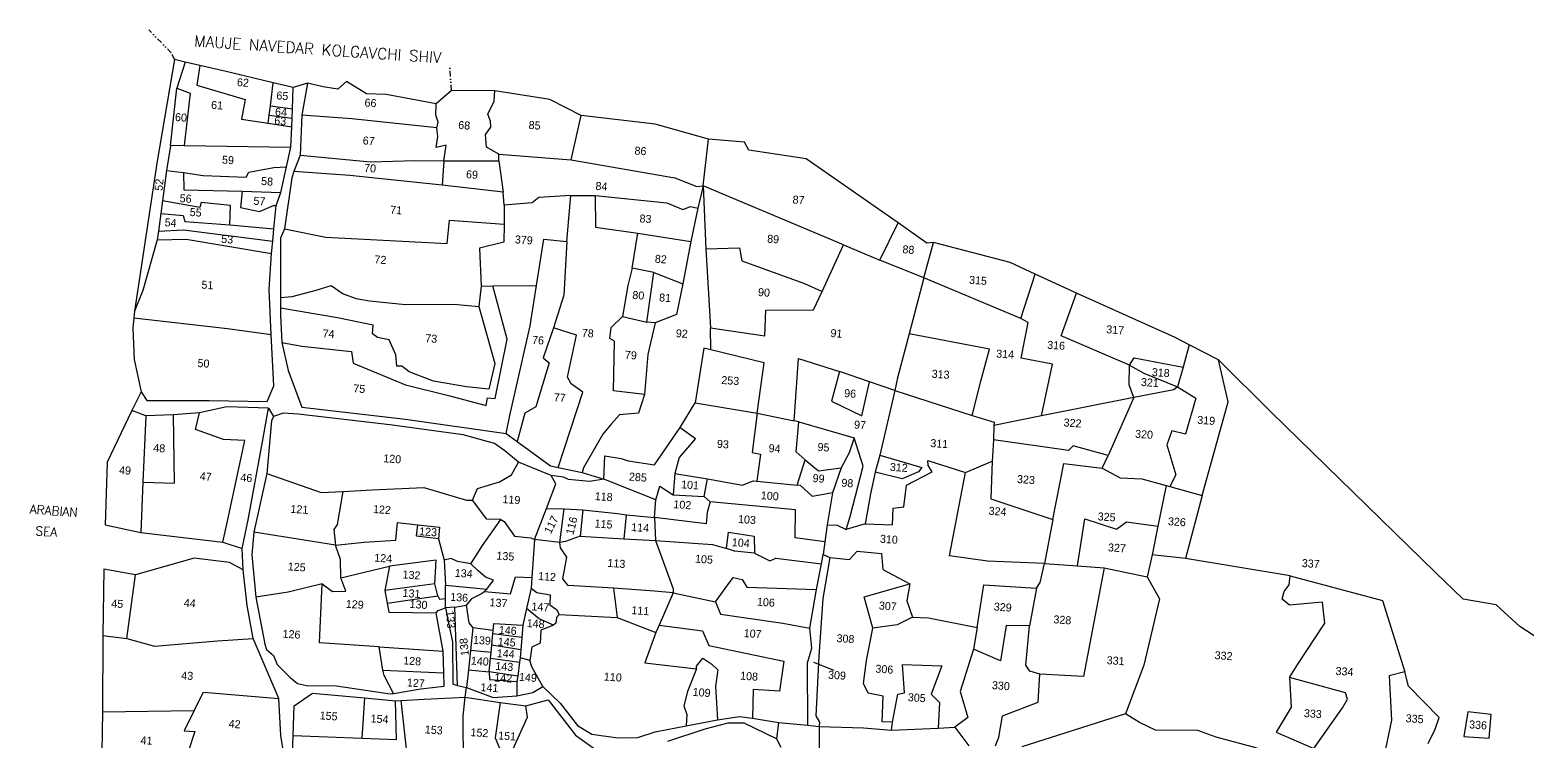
# Model space of a CAD drawing. Header units: metres. Extents: x 274790 to 276877, y 2077867 to 2079409.
# Drawn here: x 274790 to 276134, y 2078771 to 2079409 of the extents above; entities that cross this region are included whole.
import ezdxf
from ezdxf.enums import TextEntityAlignment as Align

# ---------------------------------------------------------------- set-up
doc = ezdxf.new("R2010")
doc.units = ezdxf.units.M
doc.linetypes.add('DIVIDE', pattern=[1.25, 0.5, -0.25, 0, -0.25, 0, -0.25])
for name, color, linetype in [('POLY_PARCEL', 6, 'Continuous'), ('POLY_ROAD', 30, 'Continuous'), ('TEXT_MAPOUT', 7, 'Continuous'), ('TEXT_PARCEL', 7, 'Continuous'), ('V_BOUND_LINE', 7, 'Continuous'), ('V_DIVIDE_LINE', 7, 'DIVIDE')]:
    doc.layers.add(name, color=color, linetype=linetype)
doc.styles.get("Standard").update_dxf_attribs({"font": 'simplex.shx'})
doc.styles.add('TEXT_MAP', font='', dxfattribs={"height": 1.8})
doc.styles.get('TEXT_MAP').set_extended_font_data('Kruti Dev 050')
doc.dimstyles.get("Standard").update_dxf_attribs({"dimtxt": 0.18, "dimasz": 0.18, "dimexe": 0.18, "dimexo": 0.0625, "dimgap": 0.09, "dimtad": 0, "dimtih": 1, "dimtoh": 1, "dimdec": 4, "dimzin": 0, "dimdsep": 46, "dimtxsty": 'Standard', "dimcen": 0.09, "dimadec": 0, "dimazin": 0, "dimtfac": 1, "dimtdec": 4, "dimtofl": 0, "dimtmove": 0, "dimatfit": 3, "dimfxl": 1, "dimtolj": 1, "dimtzin": 0, "dimarcsym": 0})

msp = doc.modelspace()

# ---------------------------------------------------------------- linework, layer by layer
at = {"layer": 'POLY_PARCEL'}
for p, q in [((274929.5, 2079380.7), (274922.1, 2079357.3)), ((274942.6, 2079377.7), (274940, 2079359.8)), ((274940, 2079359.8), (274983.4, 2079347.1)), ((275006, 2079341.4), (275008.5, 2079362.1)), ((274916.2, 2079305.6), (274922.1, 2079357.3)), ((274922.1, 2079357.3), (274934, 2079352.6)), ((274934, 2079352.6), (274928.4, 2079305.9)), ((274983.4, 2079347.1), (274979.9, 2079329.5)), ((275201.1, 2079333.9), (275206.9, 2079345.4)), ((275206.9, 2079345.4), (275207.5, 2079354.8)), ((275004, 2079325.7), (275004.9, 2079333.1)), ((275004.9, 2079333.1), (275006, 2079341.4)), ((275004.9, 2079333.1), (275025.4, 2079330.3)), ((275006, 2079341.4), (275025.8, 2079338.6)), ((275078.9, 2079329.6), (275034.3, 2079332.9)), ((275154.3, 2079332.9), (275154.7, 2079343.2)), ((275156.4, 2079326.6), (275154.3, 2079332.9)), ((275203.6, 2079327.5), (275201.1, 2079333.9)), ((275276, 2079292.8), (275285, 2079332.6)), ((274979.9, 2079329.5), (275004, 2079325.7)), ((275004, 2079325.7), (275025.1, 2079322.4)), ((275155.4, 2079321.7), (275078.9, 2079329.6)), ((275155.4, 2079321.7), (275156.4, 2079326.6)), ((275156.3, 2079313.7), (275155.4, 2079321.7)), ((275199, 2079315.6), (275203.7, 2079322.3)), ((275203.7, 2079322.3), (275203.6, 2079327.5)), ((274916.2, 2079305.6), (274912.6, 2079283.2)), ((274928.4, 2079305.9), (274916.2, 2079305.6)), ((274928.4, 2079305.9), (275024.4, 2079304.3)), ((275154.8, 2079304.1), (275156.3, 2079313.7)), ((275163.8, 2079306), (275154.8, 2079304.1)), ((275161.7, 2079291.9), (275163.8, 2079306)), ((275199.9, 2079304.2), (275199, 2079315.6)), ((275210.9, 2079298.1), (275199.9, 2079304.2)), ((275394.3, 2079269.5), (275399.2, 2079311.3)), ((275032.6, 2079297), (275095.8, 2079291.1)), ((275095.8, 2079291.1), (275135.9, 2079292.3)), ((275135.9, 2079292.3), (275161.7, 2079291.9)), ((275161.7, 2079291.9), (275160, 2079270.1)), ((275161.7, 2079291.9), (275211, 2079291.9)), ((275210.9, 2079298.1), (275276, 2079292.8)), ((275211, 2079291.9), (275210.9, 2079298.1)), ((275211, 2079291.9), (275214.9, 2079263.8)), ((275276, 2079292.8), (275368.8, 2079276.7)), ((274912.6, 2079283.2), (274909.1, 2079256)), ((274912.6, 2079283.2), (274927.9, 2079281.5)), ((274927.9, 2079281.5), (274945.5, 2079278.7)), ((274927.9, 2079281.5), (274928.2, 2079266.1)), ((274945.5, 2079278.7), (274984.1, 2079277.2)), ((274984.1, 2079277.2), (274986.6, 2079281.7)), ((274986.6, 2079281.7), (275009.1, 2079286)), ((275009.1, 2079286), (275020.5, 2079286.7)), ((275077.1, 2079278.8), (275027.1, 2079282.4)), ((275160, 2079270.1), (275077.1, 2079278.8)), ((274928.2, 2079266.1), (274980.6, 2079264.7)), ((274980.6, 2079264.7), (274979, 2079250)), ((274980.6, 2079264.7), (275015.3, 2079263.5)), ((275214.9, 2079263.8), (275160, 2079270.1)), ((275215.7, 2079252.3), (275214.9, 2079263.8)), ((275368.8, 2079276.7), (275388.6, 2079268.9)), ((275388.6, 2079268.9), (275394.3, 2079269.5)), ((275394.3, 2079269.5), (275389.7, 2079249.5)), ((275520.4, 2079216.6), (275394.3, 2079269.5)), ((275394.3, 2079269.5), (275396.7, 2079212.9)), ((274909.1, 2079256), (274907.6, 2079244.6)), ((274942.6, 2079250), (274909.1, 2079256)), ((274943.8, 2079254.5), (274942.6, 2079250)), ((274970.2, 2079252), (274943.8, 2079254.5)), ((274969.5, 2079234.4), (274970.2, 2079252)), ((274996.2, 2079246.5), (275008.6, 2079251.9)), ((275008.6, 2079251.9), (275011.1, 2079251.8)), ((275240.9, 2079254.2), (275215.7, 2079252.3)), ((275215.7, 2079252.3), (275215.7, 2079235.2)), ((275247, 2079259), (275240.9, 2079254.2)), ((275275.6, 2079261), (275247, 2079259)), ((275271.9, 2079219.5), (275275.6, 2079261)), ((275275.6, 2079261), (275297.3, 2079260.9)), ((275297.3, 2079260.9), (275297.7, 2079232.5)), ((275297.3, 2079260.9), (275361.9, 2079254.2)), ((275361.9, 2079254.2), (275376, 2079248.2)), ((275376, 2079248.2), (275382.9, 2079251.1)), ((275382.9, 2079251.1), (275389.7, 2079249.5)), ((274907.6, 2079244.6), (274905.4, 2079228.9)), ((274907.6, 2079244.6), (274927.5, 2079242.8)), ((274927.5, 2079242.8), (274929.2, 2079237.6)), ((274929.2, 2079237.6), (274969.5, 2079234.4)), ((274979, 2079250), (274996.2, 2079246.5)), ((275164.7, 2079217.7), (275166.7, 2079238.6)), ((275166.7, 2079238.6), (275215.7, 2079235.2)), ((275389.7, 2079249.5), (275383.3, 2079219.5)), ((274905.4, 2079228.9), (274904.3, 2079221)), ((274905.4, 2079228.9), (274928, 2079230)), ((274928, 2079230), (275008, 2079220)), ((274969.5, 2079234.4), (275009.1, 2079231)), ((275018.6, 2079231.1), (275055.7, 2079223.5)), ((275055.7, 2079223.5), (275164.7, 2079217.7)), ((275215.7, 2079235.2), (275215.6, 2079218.9)), ((275297.7, 2079232.5), (275335.7, 2079227)), ((275330.5, 2079195.7), (275335.7, 2079227)), ((275335.7, 2079227), (275383.3, 2079219.5)), ((275335.7, 2079227), (275335.7, 2079227)), ((275553, 2079202.7), (275569.3, 2079236.4)), ((274904.3, 2079221), (274891.4, 2079175.5)), ((274904.3, 2079221), (274930.4, 2079221.8)), ((274930.4, 2079221.8), (275007, 2079208.7)), ((275215.6, 2079218.9), (275193.6, 2079213.7)), ((275193.6, 2079213.7), (275195.1, 2079179.6)), ((275244.7, 2079180.1), (275251.4, 2079221.7)), ((275251.4, 2079221.7), (275271.9, 2079219.5)), ((275271.9, 2079219.5), (275269.4, 2079171.5)), ((275383.3, 2079219.5), (275376.2, 2079181.5)), ((275396.7, 2079212.9), (275427, 2079213.9)), ((275396.7, 2079212.9), (275400.9, 2079142.2)), ((275427, 2079213.9), (275429.2, 2079202.3)), ((275501.1, 2079174.8), (275520.4, 2079216.6)), ((275520.4, 2079216.6), (275553, 2079202.7)), ((275592.3, 2079186.9), (275601, 2079218.7)), ((275429.2, 2079202.3), (275485.2, 2079181.8)), ((275592.3, 2079186.9), (275553, 2079202.7)), ((275330.5, 2079195.7), (275326.8, 2079180)), ((275350.2, 2079191.7), (275330.5, 2079195.7)), ((275343.9, 2079147.2), (275350.2, 2079191.7)), ((275350.2, 2079191.7), (275376.2, 2079181.5)), ((275592.3, 2079186.9), (275579.2, 2079136.8)), ((275679.5, 2079150.5), (275592.3, 2079186.9)), ((275679.5, 2079150.5), (275692.4, 2079190.4)), ((274891.4, 2079175.5), (274884, 2079157.1)), ((275015.1, 2079169.4), (275025.4, 2079170.3)), ((275025.4, 2079170.3), (275046.9, 2079175.8)), ((275046.9, 2079175.8), (275060.4, 2079180.1)), ((275060.4, 2079180.1), (275071.3, 2079172.7)), ((275071.3, 2079172.7), (275082.9, 2079168.5)), ((275195.1, 2079179.6), (275192.9, 2079161.1)), ((275195.1, 2079179.6), (275205.7, 2079179.9)), ((275205.7, 2079179.9), (275244.7, 2079180.1)), ((275218.6, 2079131.8), (275205.7, 2079179.9)), ((275239.2, 2079144), (275244.7, 2079180.1)), ((275269.4, 2079171.5), (275259.9, 2079142)), ((275326.8, 2079180), (275322.1, 2079152.2)), ((275376.2, 2079181.5), (275370.5, 2079154)), ((275485.2, 2079181.8), (275501.1, 2079174.8)), ((275493.3, 2079158.1), (275501.1, 2079174.8)), ((275715.7, 2079135), (275729.4, 2079173.3)), ((275066.3, 2079151.1), (275015.1, 2079159.7)), ((275082.9, 2079168.5), (275094.9, 2079166.4)), ((275094.9, 2079166.4), (275127.3, 2079163.1)), ((275127.3, 2079163.1), (275170.7, 2079163.2)), ((275170.7, 2079163.2), (275192.9, 2079161.1)), ((275192.9, 2079161.1), (275207.5, 2079110)), ((275449.7, 2079135), (275450.7, 2079158)), ((275450.7, 2079158), (275493.3, 2079158.1)), ((274883.5, 2079151), (274967.3, 2079141.6)), ((275098.1, 2079144.6), (275066.3, 2079151.1)), ((275097.6, 2079136.8), (275098.1, 2079144.6)), ((275220.8, 2079063.5), (275239.2, 2079144)), ((275311.7, 2079142.4), (275322.1, 2079152.2)), ((275322.1, 2079152.2), (275343.9, 2079147.2)), ((275351.4, 2079146.7), (275343.9, 2079147.2)), ((275351.4, 2079146.7), (275344.6, 2079118.1)), ((275370.5, 2079154), (275351.4, 2079146.7)), ((275686.2, 2079147), (275679.5, 2079150.5)), ((275679.8, 2079114.9), (275686.2, 2079147)), ((274967.3, 2079141.6), (275006.5, 2079136.1)), ((275102, 2079133.3), (275097.6, 2079136.8)), ((275112.4, 2079131.2), (275102, 2079133.3)), ((275118.4, 2079118), (275112.4, 2079131.2)), ((275207.8, 2079078.8), (275218.6, 2079131.8)), ((275259.9, 2079142), (275250.8, 2079115.1)), ((275280.6, 2079135.6), (275259.9, 2079142)), ((275272.5, 2079097.9), (275280.6, 2079135.6)), ((275310.5, 2079132.4), (275311.7, 2079142.4)), ((275314.8, 2079130.2), (275310.5, 2079132.4)), ((275313.9, 2079085.5), (275314.8, 2079130.2)), ((275401.2, 2079122.3), (275400.9, 2079142.2)), ((275400.9, 2079142.2), (275449.7, 2079135)), ((275579.2, 2079136.8), (275568.9, 2079097.3)), ((275651.4, 2079122.8), (275579.2, 2079136.8)), ((275776.9, 2079108.5), (275715.7, 2079135)), ((275016.2, 2079128.9), (275034.3, 2079125.5)), ((275034.3, 2079125.5), (275078.7, 2079120.8)), ((275078.7, 2079120.8), (275080.3, 2079110.4)), ((275119.4, 2079107.7), (275118.4, 2079118)), ((275344.6, 2079118.1), (275341.8, 2079082.2)), ((275395.1, 2079123.7), (275387.3, 2079074.8)), ((275401.2, 2079122.3), (275395.1, 2079123.7)), ((275449.1, 2079110.6), (275401.2, 2079122.3)), ((275643.6, 2079094.1), (275651.4, 2079122.8)), ((275830.7, 2079126.9), (275825.1, 2079106.9)), ((275080.3, 2079110.4), (275127.2, 2079090.8)), ((275124, 2079107.7), (275119.4, 2079107.7)), ((275130.5, 2079102.5), (275124, 2079107.7)), ((275152.2, 2079094.3), (275130.5, 2079102.5)), ((275207.5, 2079110), (275202, 2079087)), ((275256.1, 2079110.8), (275244.2, 2079071.3)), ((275250.8, 2079115.1), (275256.1, 2079110.8)), ((275442.9, 2079065.4), (275449.1, 2079110.6)), ((275476, 2079058.7), (275479.8, 2079114.6)), ((275479.8, 2079114.6), (275516.6, 2079102.9)), ((275516.6, 2079102.9), (275509.5, 2079076.4)), ((275543.7, 2079093.6), (275516.6, 2079102.9)), ((275707.8, 2079109.4), (275679.8, 2079114.9)), ((275698.1, 2079063.1), (275707.8, 2079109.4)), ((275776.8, 2079090.9), (275776.9, 2079108.5)), ((275776.9, 2079108.5), (275781.2, 2079115.1)), ((275776.9, 2079108.5), (275790, 2079101.4)), ((275781.2, 2079115.1), (275825.1, 2079106.9)), ((275825.1, 2079106.9), (275820.1, 2079089.1)), ((275865.6, 2079075.7), (275857, 2079113.3)), ((275127.2, 2079090.8), (275164.7, 2079081.8)), ((275182.1, 2079089.2), (275152.2, 2079094.3)), ((275202, 2079087), (275182.1, 2079089.2)), ((275276, 2079091.8), (275272.5, 2079097.9)), ((275286.3, 2079084.2), (275276, 2079091.8)), ((275536.9, 2079063.1), (275543.7, 2079093.6)), ((275566.4, 2079085.8), (275543.7, 2079093.6)), ((275568.9, 2079097.3), (275566.4, 2079085.8)), ((275635.9, 2079063.5), (275643.6, 2079094.1)), ((275781, 2079079.5), (275776.8, 2079090.9)), ((275790, 2079101.4), (275820.1, 2079089.1)), ((275820.1, 2079089.1), (275816.8, 2079086.5)), ((275820.1, 2079089.1), (275836.7, 2079079.1)), ((275164.7, 2079081.8), (275199.5, 2079072.4)), ((275199.5, 2079072.4), (275200.9, 2079079.3)), ((275200.9, 2079079.3), (275207.8, 2079078.8)), ((275264.3, 2079016.8), (275286.3, 2079084.2)), ((275341.8, 2079082.2), (275313.9, 2079085.5)), ((275341.8, 2079082.2), (275336.2, 2079065.6)), ((275509.5, 2079076.4), (275536.9, 2079063.1)), ((275566.4, 2079085.8), (275552.8, 2079027.7)), ((275566.4, 2079085.8), (275635.9, 2079063.5)), ((275781, 2079079.5), (275698.1, 2079063.1)), ((275781, 2079079.5), (275757.9, 2079027.6)), ((275816.8, 2079086.5), (275781, 2079079.5)), ((275836.7, 2079079.1), (275827.2, 2079046.6)), ((275842.3, 2078991.5), (275865.6, 2079075.7)), ((274894.2, 2079063), (274891.3, 2079003.6)), ((274919.9, 2079002.7), (274919.1, 2079064.1)), ((274938.8, 2079050.8), (274942.4, 2079065.9)), ((275217.6, 2079047.2), (275220.8, 2079063.5)), ((275234.3, 2079065.6), (275227.3, 2079040.1)), ((275244.2, 2079071.3), (275234.3, 2079065.6)), ((275319.4, 2079064), (275311.8, 2079055.5)), ((275336.2, 2079065.6), (275319.4, 2079064)), ((275373.8, 2079052.6), (275387.3, 2079074.8)), ((275387.3, 2079074.8), (275442.9, 2079065.4)), ((275442.9, 2079065.4), (275438.5, 2079030.2)), ((275442.9, 2079065.4), (275476, 2079058.7)), ((275635.9, 2079063.5), (275655.7, 2079057.4)), ((275698.1, 2079063.1), (275655.4, 2079054.3)), ((274963.8, 2079041.9), (274938.8, 2079050.8)), ((275311.8, 2079055.5), (275304.3, 2079046.6)), ((275350.7, 2079019.2), (275373.8, 2079052.6)), ((275373.8, 2079052.6), (275387.6, 2079042.8)), ((275480.1, 2079057.6), (275476, 2079058.7)), ((275477.7, 2079030.8), (275480.1, 2079057.6)), ((275480.1, 2079057.6), (275530, 2079043.3)), ((275655.4, 2079054.3), (275655, 2079041.6)), ((275655.7, 2079057.4), (275655.4, 2079054.3)), ((275655.4, 2079054.3), (275655.4, 2079054.3)), ((275814.9, 2079049.7), (275810.4, 2079037.2)), ((275827.2, 2079046.6), (275814.9, 2079049.7)), ((274983.1, 2079040.9), (274963.8, 2079041.9)), ((274966.8, 2078965.8), (274983.1, 2079040.9)), ((275304.3, 2079046.6), (275286.9, 2079016.5)), ((275387.6, 2079042.8), (275372.8, 2079025.7)), ((275530, 2079043.3), (275525.5, 2079030)), ((275538.1, 2079017.9), (275530, 2079043.3)), ((275655, 2079041.6), (275653.7, 2079022.5)), ((275722.3, 2079032), (275655, 2079041.6)), ((275726.5, 2079036.1), (275722.3, 2079032)), ((275757.9, 2079027.6), (275726.5, 2079036.1)), ((275810.4, 2079037.2), (275818.6, 2079010.2)), ((275305.1, 2079006.2), (275306.2, 2079027.2)), ((275306.2, 2079027.2), (275320.8, 2079024.8)), ((275320.8, 2079024.8), (275327, 2079022.8)), ((275327, 2079022.8), (275350.7, 2079019.2)), ((275372.8, 2079025.7), (275368.9, 2079011.3)), ((275438.5, 2079030.2), (275445.7, 2079028.8)), ((275445.7, 2079028.8), (275442.6, 2079004.5)), ((275485.8, 2079023.5), (275477.7, 2079030.8)), ((275478.7, 2079000.9), (275485.8, 2079023.5)), ((275485.8, 2079023.5), (275497.8, 2079013.6)), ((275525.5, 2079030), (275518.3, 2079016.4)), ((275552.8, 2079027.7), (275548.7, 2079012.5)), ((275552.8, 2079027.7), (275590.6, 2079016.7)), ((275596.2, 2079018.5), (275596, 2079023)), ((275596, 2079023), (275621.6, 2079015)), ((275629.9, 2079012.1), (275653.7, 2079022.5)), ((275653.7, 2079022.5), (275652.5, 2078988.6)), ((275752.6, 2079016), (275757.9, 2079027.6)), ((275002.8, 2079011.2), (275051.5, 2078994.2)), ((275211.6, 2079003.8), (275222.2, 2079010.1)), ((275222.2, 2079010.1), (275228.7, 2079021.6)), ((275262, 2079002), (275257.9, 2079009.5)), ((275286.9, 2079016.5), (275285.9, 2079012.1)), ((275368.9, 2079011.3), (275367.3, 2078992.3)), ((275368.9, 2079011.3), (275398.3, 2079006.5)), ((275497.8, 2079013.6), (275518.3, 2079016.4)), ((275518.3, 2079016.4), (275510.5, 2078994)), ((275526.3, 2078972.6), (275538.1, 2079017.9)), ((275548.7, 2079012.5), (275544.6, 2078993.1)), ((275572.9, 2079006.7), (275548.7, 2079012.5)), ((275587.5, 2079012.7), (275572.9, 2079006.7)), ((275576.9, 2079001), (275599.9, 2079012.7)), ((275590.6, 2079016.7), (275587.5, 2079012.7)), ((275599.9, 2079012.7), (275596.2, 2079018.5)), ((275615.6, 2078937.5), (275629.9, 2079012.1)), ((275621.6, 2079015), (275629.9, 2079012.1)), ((275708.3, 2078970), (275718.2, 2079020.3)), ((275718.2, 2079020.3), (275752.6, 2079016)), ((275752.6, 2079016), (275768.8, 2079007.6)), ((275818.6, 2079010.2), (275813.2, 2078999.7)), ((274891.3, 2079003.6), (274889.7, 2078958.3)), ((274891.3, 2079003.6), (274919.9, 2079002.7)), ((275051.5, 2078994.2), (275071, 2078995.1)), ((275071, 2078995.1), (275065.9, 2078965.7)), ((275071, 2078995.1), (275097.3, 2078996.8)), ((275097.3, 2078996.8), (275143.7, 2078998.8)), ((275143.7, 2078998.8), (275182.1, 2078987.3)), ((275187.4, 2078987.3), (275191.8, 2078997.8)), ((275191.8, 2078997.8), (275211.6, 2079003.8)), ((275253.8, 2078980), (275262, 2079002)), ((275351.8, 2078987.6), (275305.1, 2079006.2)), ((275351.8, 2078987.6), (275355.6, 2079000)), ((275355.6, 2079000), (275367.3, 2078992.3)), ((275395.3, 2078990.6), (275398.3, 2079006.5)), ((275398.3, 2079006.5), (275429.6, 2079000.8)), ((275429.6, 2079000.8), (275439.1, 2079004.8)), ((275439.1, 2079004.8), (275442.6, 2079004.5)), ((275442.6, 2079004.5), (275478.7, 2079000.9)), ((275481.6, 2079000.7), (275478.7, 2079000.9)), ((275492.4, 2078990.8), (275481.6, 2079000.7)), ((275574.5, 2078981.3), (275576.9, 2079001)), ((275768.8, 2079007.6), (275788.2, 2079006.6)), ((275788.2, 2079006.6), (275809.8, 2079000.6)), ((275809.8, 2079000.6), (275802.5, 2078964)), ((275809.8, 2079000.6), (275813.2, 2078999.7)), ((275813.2, 2078999.7), (275842.3, 2078991.5)), ((275182.1, 2078987.3), (275187.4, 2078987.3)), ((275200.2, 2078970.4), (275187.4, 2078987.3)), ((275187.4, 2078987.3), (275187.4, 2078987.3)), ((275350.7, 2078971.7), (275351.8, 2078987.6)), ((275367.3, 2078992.3), (275395.3, 2078990.6)), ((275400.8, 2078985.8), (275395.3, 2078990.6)), ((275400.8, 2078985.8), (275397.9, 2078976.2)), ((275477.1, 2078978.6), (275400.8, 2078985.8)), ((275510.5, 2078994), (275492.4, 2078990.8)), ((275510.5, 2078994), (275505.8, 2078965.3)), ((275544.6, 2078993.1), (275539.8, 2078966.2)), ((275652.5, 2078988.6), (275708.3, 2078970)), ((275842.3, 2078991.5), (275827.2, 2078935.1)), ((275196.4, 2078946.7), (275212.8, 2078970.2)), ((275212.8, 2078970.2), (275200.2, 2078970.4)), ((275212.8, 2078970.2), (275215.9, 2078968.3)), ((275215.9, 2078968.3), (275225.1, 2078955.1)), ((275243, 2078952), (275253.8, 2078980)), ((275253.8, 2078980), (275269.6, 2078979.6)), ((275265.6, 2078949.3), (275269.6, 2078979.6)), ((275269.6, 2078979.6), (275286.5, 2078978.8)), ((275286.5, 2078978.8), (275284.1, 2078955.1)), ((275286.5, 2078978.8), (275317.6, 2078975.5)), ((275317.6, 2078975.5), (275325.6, 2078974.2)), ((275323.4, 2078952.8), (275325.6, 2078974.2)), ((275325.6, 2078974.2), (275350.7, 2078971.7)), ((275397.2, 2078966.3), (275350.7, 2078971.7)), ((275350.7, 2078971.7), (275351.7, 2078951.3)), ((275397.9, 2078976.2), (275397.2, 2078966.3)), ((275476.8, 2078953.6), (275477.1, 2078978.6)), ((275522.8, 2078961), (275526.3, 2078972.6)), ((275564.4, 2078965.3), (275564.9, 2078980.3)), ((275564.9, 2078980.3), (275574.5, 2078981.3)), ((275708.3, 2078970), (275700.6, 2078930.7)), ((275730.5, 2078928.4), (275737, 2078970.6)), ((275737, 2078970.6), (275765.3, 2078961.4)), ((274963.1, 2078949.7), (274966.8, 2078965.8)), ((275064.4, 2078947), (274991.1, 2078958.8)), ((275065.9, 2078965.7), (275062.9, 2078961.1)), ((275062.9, 2078961.1), (275064.4, 2078947)), ((275118.6, 2078951.6), (275120, 2078967.4)), ((275120, 2078967.4), (275138.3, 2078965.3)), ((275137.2, 2078955.1), (275138.3, 2078965.3)), ((275156.8, 2078952.6), (275137.2, 2078955.1)), ((275138.3, 2078965.3), (275157.8, 2078963.1)), ((275157.8, 2078963.1), (275156.8, 2078952.6)), ((275225.1, 2078955.1), (275239.7, 2078953.6)), ((275284.1, 2078955.1), (275270.9, 2078950.2)), ((275284.1, 2078955.1), (275323.4, 2078952.8)), ((275415.4, 2078943.9), (275417.1, 2078958.8)), ((275417.1, 2078958.8), (275440.1, 2078955)), ((275440.1, 2078955), (275440.3, 2078939.8)), ((275505.8, 2078965.3), (275503.7, 2078950.1)), ((275505.8, 2078965.3), (275514.7, 2078964.9)), ((275514.7, 2078964.9), (275522.8, 2078961)), ((275539.8, 2078966.2), (275522.8, 2078961)), ((275539.8, 2078966.2), (275564.4, 2078965.3)), ((275765.3, 2078961.4), (275774.4, 2078968)), ((275774.4, 2078968), (275802.5, 2078964)), ((275802.5, 2078964), (275797.3, 2078938.2)), ((275064.4, 2078947), (275090.1, 2078949.7)), ((275069, 2078934.2), (275064.4, 2078947)), ((275090.1, 2078949.7), (275118.6, 2078951.6)), ((275156.8, 2078952.6), (275161.8, 2078933.5)), ((275185.8, 2078930.2), (275196.4, 2078946.7)), ((275239.7, 2078953.6), (275243, 2078952)), ((275243, 2078952), (275240.6, 2078917.9)), ((275265.6, 2078949.3), (275243, 2078952)), ((275270.9, 2078950.2), (275265.6, 2078949.3)), ((275266.4, 2078944.5), (275265.6, 2078949.3)), ((275272.1, 2078936.2), (275266.4, 2078944.5)), ((275323.4, 2078952.8), (275351.7, 2078951.3)), ((275351.7, 2078951.3), (275367.5, 2078907.9)), ((275351.7, 2078951.3), (275402.6, 2078947.5)), ((275402.6, 2078947.5), (275415.4, 2078943.9)), ((275422.6, 2078941.5), (275415.4, 2078943.9)), ((275440.3, 2078939.8), (275422.6, 2078941.5)), ((275503.7, 2078950.1), (275476.8, 2078953.6)), ((275503.7, 2078950.1), (275502.2, 2078938.5)), ((275525.8, 2078934.1), (275532.7, 2078941.7)), ((275532.7, 2078941.7), (275554.3, 2078939.6)), ((275069.3, 2078917.8), (275069, 2078934.2)), ((275069.3, 2078917.8), (275112.7, 2078928.1)), ((275112.7, 2078928.1), (275108.7, 2078906.2)), ((275154.6, 2078933.5), (275112.7, 2078928.1)), ((275153.5, 2078912.3), (275154.6, 2078933.5)), ((275168.2, 2078935.1), (275161.8, 2078933.5)), ((275161.8, 2078933.5), (275163.2, 2078911.1)), ((275173.8, 2078932.3), (275168.2, 2078935.1)), ((275180.9, 2078931.2), (275173.8, 2078932.3)), ((275185.8, 2078930.2), (275180.9, 2078931.2)), ((275192.3, 2078924), (275185.8, 2078930.2)), ((275268.4, 2078916.9), (275272.1, 2078936.2)), ((275440.3, 2078939.8), (275454.2, 2078932.9)), ((275454.2, 2078932.9), (275459.5, 2078935.2)), ((275459.5, 2078935.2), (275500.6, 2078930.2)), ((275496.1, 2078907.1), (275500.6, 2078930.2)), ((275500.6, 2078930.2), (275502.2, 2078938.5)), ((275508.2, 2078936), (275501.7, 2078899.2)), ((275502.2, 2078938.5), (275508.2, 2078936)), ((275508.2, 2078936), (275525.8, 2078934.1)), ((275554.3, 2078939.6), (275555.5, 2078925.1)), ((275649.5, 2078932.6), (275615.6, 2078937.5)), ((275700.6, 2078930.7), (275649.5, 2078932.6)), ((275696.9, 2078913.4), (275700.6, 2078930.7)), ((275700.6, 2078930.7), (275730.5, 2078928.4)), ((275730.5, 2078928.4), (275754.3, 2078926.7)), ((275797.3, 2078938.2), (275792.9, 2078918.5)), ((275827.2, 2078935.1), (275797.3, 2078938.2)), ((275921.3, 2078919.5), (275827.2, 2078935.1)), ((274877, 2078863.3), (274884.8, 2078920.5)), ((275073.7, 2078905.6), (275069.3, 2078917.8)), ((275198.9, 2078918.3), (275192.3, 2078924)), ((275206.2, 2078915.6), (275198.9, 2078918.3)), ((275200.1, 2078907.4), (275206.2, 2078915.6)), ((275221.4, 2078903.3), (275225.9, 2078918.7)), ((275225.9, 2078918.7), (275240.6, 2078917.9)), ((275240.6, 2078917.9), (275240, 2078908.4)), ((275273.2, 2078910.9), (275268.4, 2078916.9)), ((275405.5, 2078896), (275421.2, 2078918)), ((275421.2, 2078918), (275429.5, 2078916.2)), ((275429.5, 2078916.2), (275433.5, 2078909.3)), ((275555.5, 2078925.1), (275580, 2078912.2)), ((275754.3, 2078926.7), (275735.6, 2078829)), ((275754.3, 2078926.7), (275792.9, 2078918.5)), ((275792.9, 2078918.5), (275804.1, 2078898.8)), ((275920.4, 2078911.4), (275921.3, 2078919.5)), ((275921.3, 2078919.5), (276004.1, 2078897.4)), ((275021.9, 2078904.9), (274993, 2078900.2)), ((275052.5, 2078912.2), (275021.9, 2078904.9)), ((275050.1, 2078859.3), (275052.5, 2078912.2)), ((275052.5, 2078912.2), (275061.6, 2078905.3)), ((275061.6, 2078905.3), (275073.7, 2078905.6)), ((275153.5, 2078912.3), (275108.7, 2078906.2)), ((275108.7, 2078906.2), (275110.6, 2078894.9)), ((275110.6, 2078894.9), (275156.1, 2078901.5)), ((275156.1, 2078901.5), (275153.5, 2078912.3)), ((275156.1, 2078901.5), (275157.6, 2078898.6)), ((275163.2, 2078899), (275163.2, 2078911.1)), ((275163.2, 2078911.1), (275200.1, 2078907.4)), ((275195.9, 2078903.5), (275186.4, 2078898.8)), ((275198.1, 2078905.5), (275195.9, 2078903.5)), ((275200.1, 2078907.4), (275198.1, 2078905.5)), ((275198.1, 2078905.5), (275221.4, 2078903.3)), ((275240, 2078908.4), (275235.7, 2078890.1)), ((275240, 2078908.4), (275245, 2078904.4)), ((275245, 2078904.4), (275257.1, 2078902.3)), ((275257.1, 2078902.3), (275256.8, 2078893.5)), ((275313.9, 2078908.4), (275273.2, 2078910.9)), ((275350.7, 2078905.6), (275313.9, 2078908.4)), ((275313.9, 2078908.4), (275317.1, 2078882.2)), ((275367.3, 2078904.1), (275350.7, 2078905.6)), ((275367.3, 2078904.1), (275354.9, 2078875.2)), ((275367.5, 2078907.9), (275367.3, 2078904.1)), ((275367.3, 2078904.1), (275405.5, 2078896)), ((275433.5, 2078909.3), (275496.1, 2078907.1)), ((275490.2, 2078872.5), (275496.1, 2078907.1)), ((275538.8, 2078900.5), (275580, 2078912.2)), ((275580, 2078912.2), (275577.3, 2078897.1)), ((275640.2, 2078873), (275646.3, 2078911.3)), ((275646.3, 2078911.3), (275693.7, 2078908.3)), ((275693.7, 2078908.3), (275687.2, 2078874.5)), ((275693.7, 2078908.3), (275696.9, 2078913.4)), ((275914, 2078898.5), (275915.9, 2078905.4)), ((275915.9, 2078905.4), (275920.4, 2078911.4)), ((275110.6, 2078894.9), (275112.3, 2078886.9)), ((275157.6, 2078898.6), (275163.2, 2078899)), ((275163.2, 2078890.8), (275163.2, 2078899)), ((275171.4, 2078891.3), (275163.2, 2078890.8)), ((275171.4, 2078891.3), (275181.6, 2078893.3)), ((275173.8, 2078821.2), (275171.4, 2078891.3)), ((275186.4, 2078898.8), (275181.6, 2078893.3)), ((275181.6, 2078893.3), (275184.1, 2078877.3)), ((275235.7, 2078890.1), (275232.4, 2078875.1)), ((275247.2, 2078880.9), (275235.7, 2078890.1)), ((275256.8, 2078893.5), (275262.6, 2078889.2)), ((275262.6, 2078889.2), (275265.1, 2078884.9)), ((275405.5, 2078896), (275409.9, 2078885.2)), ((275501.7, 2078899.2), (275498.2, 2078847.4)), ((275546.7, 2078872.4), (275538.8, 2078900.5)), ((275577.3, 2078897.1), (275582.4, 2078882.5)), ((275804.1, 2078898.8), (275790, 2078839.2)), ((275920.6, 2078893.1), (275914, 2078898.5)), ((275950.3, 2078895.8), (275920.6, 2078893.1)), ((275952.3, 2078877), (275950.3, 2078895.8)), ((276004.1, 2078897.4), (276024.3, 2078833.2)), ((275112.3, 2078886.9), (275154.7, 2078886.2)), ((275184.1, 2078877.3), (275187.7, 2078872.8)), ((275206, 2078870.5), (275206.6, 2078876.6)), ((275206.6, 2078876.6), (275232.4, 2078875.1)), ((275232.4, 2078875.1), (275231.5, 2078864)), ((275260.1, 2078875.2), (275247.2, 2078880.9)), ((275260.1, 2078875.2), (275248.7, 2078870.7)), ((275262, 2078877), (275260.1, 2078875.2)), ((275262.8, 2078882.1), (275262, 2078877)), ((275265.1, 2078884.9), (275262.8, 2078882.1)), ((275265.1, 2078884.9), (275317.1, 2078882.2)), ((275317.1, 2078882.2), (275351.8, 2078868.6)), ((275354.9, 2078875.2), (275351.8, 2078868.6)), ((275354.9, 2078875.2), (275393.9, 2078870.2)), ((275409.9, 2078885.2), (275465.9, 2078877)), ((275465.9, 2078877), (275490.2, 2078872.5)), ((275568.6, 2078875.4), (275546.7, 2078872.4)), ((275582.4, 2078882.5), (275568.6, 2078875.4)), ((275582.4, 2078882.5), (275596.6, 2078881.8)), ((275596.6, 2078881.8), (275640.2, 2078873)), ((275666.4, 2078874.8), (275661.1, 2078843.2)), ((275687.2, 2078874.5), (275666.4, 2078874.8)), ((275684, 2078839.4), (275687.2, 2078874.5)), ((275928.1, 2078840.3), (275952.3, 2078877)), ((274855.6, 2078865.8), (274877, 2078863.3)), ((274877, 2078863.3), (274901.8, 2078856.3)), ((274901.8, 2078856.3), (274958.6, 2078861)), ((274958.6, 2078861), (274990.6, 2078863.1)), ((275187.7, 2078872.8), (275185.5, 2078852.5)), ((275206, 2078870.5), (275187.7, 2078872.8)), ((275204.7, 2078857.3), (275205.7, 2078867.4)), ((275205.7, 2078867.4), (275206, 2078870.5)), ((275231.5, 2078864), (275205.7, 2078867.4)), ((275231.5, 2078864), (275230.7, 2078853)), ((275248.7, 2078870.7), (275248.2, 2078859)), ((275351.8, 2078868.6), (275342.1, 2078841.4)), ((275393.9, 2078870.2), (275399.6, 2078857.1)), ((275492, 2078854.5), (275490.2, 2078872.5)), ((275541.1, 2078843.6), (275546.7, 2078872.4)), ((275640.2, 2078873), (275637.1, 2078853.7)), ((275103.6, 2078855.7), (275050.1, 2078859.3)), ((275103.6, 2078855.7), (275160.9, 2078851.9)), ((275107, 2078834.7), (275103.6, 2078855.7)), ((275185.5, 2078852.5), (275183.6, 2078835.1)), ((275204, 2078850.7), (275185.5, 2078852.5)), ((275203.5, 2078845.7), (275204, 2078850.7)), ((275204, 2078850.7), (275204.7, 2078857.3)), ((275230.7, 2078853), (275204.7, 2078857.3)), ((275230.7, 2078853), (275230.1, 2078845.8)), ((275240.7, 2078855.4), (275238.9, 2078843.5)), ((275248.2, 2078859), (275240.7, 2078855.4)), ((275399.6, 2078857.1), (275466.9, 2078842.8)), ((275488, 2078841.4), (275492, 2078854.5)), ((275498.2, 2078847.4), (275495.6, 2078793.9)), ((275637.1, 2078853.7), (275625, 2078815.6)), ((275661.1, 2078843.2), (275637.1, 2078853.7)), ((275107, 2078834.7), (275161.5, 2078832.3)), ((275108.1, 2078829.9), (275107, 2078834.7)), ((275183.6, 2078835.1), (275181.9, 2078819.3)), ((275183.6, 2078835.1), (275202.2, 2078833.2)), ((275202.2, 2078833.2), (275203.5, 2078845.7)), ((275203.5, 2078845.7), (275229.6, 2078841.9)), ((275229.6, 2078841.9), (275227.9, 2078829.4)), ((275230.1, 2078845.8), (275229.6, 2078841.9)), ((275238.9, 2078843.5), (275230.1, 2078845.8)), ((275240.7, 2078837.8), (275238.9, 2078843.5)), ((275250.5, 2078820.3), (275240.7, 2078837.8)), ((275342.1, 2078841.4), (275388.5, 2078836)), ((275388.5, 2078836), (275380.2, 2078815.7)), ((275388.5, 2078838.4), (275394.1, 2078845.7)), ((275388.5, 2078836), (275388.5, 2078838.4)), ((275394.1, 2078845.7), (275402.2, 2078840.2)), ((275402.2, 2078840.2), (275407.5, 2078835.1)), ((275407.5, 2078835.1), (275405.5, 2078820.1)), ((275466.9, 2078842.8), (275463, 2078815.9)), ((275488.3, 2078785.3), (275488, 2078841.4)), ((275538.2, 2078822.7), (275541.1, 2078843.6)), ((275575.2, 2078814.6), (275573.4, 2078840)), ((275573.4, 2078840), (275608.6, 2078838.7)), ((275608.6, 2078838.7), (275599.1, 2078813.2)), ((275687.5, 2078833.8), (275684, 2078839.4)), ((275696.5, 2078831.3), (275687.5, 2078833.8)), ((275790, 2078839.2), (275773.5, 2078795.5)), ((275920.6, 2078828.1), (275928.1, 2078840.3)), ((275116.5, 2078814), (275108.1, 2078829.9)), ((275202.2, 2078833.2), (275202.6, 2078826.3)), ((275227.9, 2078829.4), (275202.2, 2078833.2)), ((275202.6, 2078826.3), (275227.2, 2078824.7)), ((275227.2, 2078824.7), (275227, 2078811.8)), ((275227.9, 2078829.4), (275227.2, 2078824.7)), ((275542.4, 2078814.1), (275538.2, 2078822.7)), ((275695.1, 2078806.1), (275696.5, 2078831.3)), ((275735.6, 2078829), (275696.5, 2078831.3)), ((275920.6, 2078828.1), (275922.1, 2078801.6)), ((275970.8, 2078814.4), (275920.6, 2078828.1)), ((276024.3, 2078833.2), (276010.1, 2078829.7)), ((276010.1, 2078829.7), (276012.1, 2078789.8)), ((276027.3, 2078820.5), (276024.3, 2078833.2)), ((276054.9, 2078792.2), (276027.3, 2078820.5)), ((274937.4, 2078798.5), (274946, 2078815)), ((274946, 2078815), (275013.6, 2078809.5)), ((275090.3, 2078809.9), (275088, 2078773.8)), ((275119.1, 2078772.6), (275118.3, 2078807.4)), ((275128.7, 2078758.8), (275123.3, 2078807.7)), ((275179.1, 2078793.5), (275180.9, 2078810.5)), ((275380.2, 2078815.7), (275377, 2078802.8)), ((275405.5, 2078820.1), (275407.2, 2078790.2)), ((275439.2, 2078817.6), (275438.7, 2078791.7)), ((275463, 2078815.9), (275439.2, 2078817.6)), ((275555.8, 2078811.5), (275542.4, 2078814.1)), ((275555.1, 2078788.4), (275555.8, 2078811.5)), ((275564.2, 2078788.1), (275569, 2078813.4)), ((275569, 2078813.4), (275575.2, 2078814.6)), ((275599.1, 2078813.2), (275606.6, 2078805.8)), ((275625, 2078815.6), (275631.8, 2078792.3)), ((275968.2, 2078800.9), (275972.7, 2078808.9)), ((275972.7, 2078808.9), (275970.8, 2078814.4)), ((274855.3, 2078797.4), (274937.4, 2078798.5)), ((274937.4, 2078798.5), (274928.6, 2078780.4)), ((275179.2, 2078749.3), (275179.1, 2078793.5)), ((275212.3, 2078805.7), (275207.6, 2078774)), ((275236.8, 2078792.5), (275235.3, 2078802.7)), ((275377, 2078802.8), (275379.8, 2078794.9)), ((275379.8, 2078794.9), (275379.1, 2078784.8)), ((275495.6, 2078793.9), (275498.8, 2078788.1)), ((275606.6, 2078805.8), (275605.4, 2078782.9)), ((275659.8, 2078774.8), (275663, 2078793.8)), ((275663, 2078793.8), (275695.1, 2078806.1)), ((275922.1, 2078801.6), (275908.6, 2078779.1)), ((275942.6, 2078764.6), (275968.2, 2078800.9)), ((276080.8, 2078797.3), (276077.1, 2078775.3)), ((276101.6, 2078795.1), (276080.8, 2078797.3)), ((276099.8, 2078773.8), (276101.6, 2078795.1)), ((274928.6, 2078780.4), (274938.1, 2078779.9)), ((275223.6, 2078763.7), (275236.8, 2078792.5)), ((275462, 2078787.9), (275488.3, 2078785.3)), ((275488.3, 2078785.3), (275498.6, 2078784.3)), ((275498.8, 2078788.1), (275498.6, 2078784.3)), ((275498.6, 2078784.3), (275498.7, 2078745.4)), ((275498.6, 2078784.3), (275538.3, 2078783)), ((275538.3, 2078783), (275563.5, 2078781)), ((275564.2, 2078788.1), (275555.1, 2078788.4)), ((275563.5, 2078781), (275564.2, 2078788.1)), ((275563.5, 2078781), (275605.4, 2078782.9)), ((275605.4, 2078782.9), (275620.3, 2078783.7)), ((275631.8, 2078792.3), (275620.3, 2078783.7)), ((275620.3, 2078783.7), (275632.8, 2078766.9)), ((276012.1, 2078789.8), (276004.1, 2078751.3)), ((276045.2, 2078768.9), (276051.4, 2078781.8)), ((276051.4, 2078781.8), (276054.9, 2078792.2)), ((274938.1, 2078779.9), (274932.5, 2078762.5)), ((275026.5, 2078776.1), (275088, 2078773.8)), ((275088, 2078773.8), (275119.1, 2078772.6)), ((275207.6, 2078774), (275211.7, 2078764.8)), ((275460.3, 2078773.2), (275464.2, 2078765.8)), ((275656.7, 2078766.9), (275659.8, 2078774.8)), ((275908.6, 2078779.1), (275942.6, 2078764.6)), ((276077.1, 2078775.3), (276099.8, 2078773.8))]:
    msp.add_line(p, q, dxfattribs=at)
at = {"layer": 'POLY_ROAD'}
for p, q in [((275039.3, 2079361.6), (275034.3, 2079332.9)), ((275025.8, 2079338.6), (275026.5, 2079357.8)), ((275025.4, 2079330.3), (275025.8, 2079338.6)), ((275034.3, 2079332.9), (275032.6, 2079297)), ((275024.4, 2079304.3), (275025.1, 2079322.4)), ((275025.1, 2079322.4), (275025.4, 2079330.3)), ((275020.5, 2079286.7), (275024.4, 2079304.3)), ((275032.6, 2079297), (275027.1, 2079282.4)), ((275015.3, 2079263.5), (275020.5, 2079286.7)), ((275027.1, 2079282.4), (275025.3, 2079276.7)), ((275025.3, 2079276.7), (275018.6, 2079231.1)), ((275009.1, 2079231), (275011.1, 2079251.8)), ((275011.1, 2079251.8), (275015.3, 2079263.5)), ((275008, 2079220), (275009.1, 2079231)), ((275018.6, 2079231.1), (275014.9, 2079222.6)), ((275007, 2079208.7), (275008, 2079220)), ((275014.9, 2079222.6), (275015.1, 2079169.4)), ((275004.8, 2079176.4), (275007, 2079208.7)), ((275006.5, 2079136.1), (275004.8, 2079176.4)), ((275015.1, 2079159.7), (275015, 2079153.4)), ((275015.1, 2079169.4), (275015.1, 2079159.7)), ((275015, 2079153.4), (275016.2, 2079128.9)), ((275009, 2079089.9), (275006.5, 2079136.1)), ((275016.2, 2079128.9), (275021.8, 2079103.7)), ((275021.8, 2079103.7), (275034.2, 2079070.8)), ((275003.1, 2079076), (275009, 2079089.9)), ((274889.9, 2079084.7), (274895, 2079076.8)), ((274895, 2079076.8), (274951.1, 2079076.8)), ((274951.1, 2079076.8), (275003.1, 2079076)), ((274894.2, 2079063), (274881.6, 2079068)), ((274919.1, 2079064.1), (274894.2, 2079063)), ((274942.4, 2079065.9), (274919.1, 2079064.1)), ((274966.7, 2079071.3), (274942.4, 2079065.9)), ((275004.2, 2079070), (274966.7, 2079071.3)), ((274998.8, 2079039.8), (275004.2, 2079070)), ((275004.2, 2079070), (275008.8, 2079062.5)), ((275008.8, 2079062.5), (275006.9, 2079058.7)), ((275017.5, 2079065.4), (275008.8, 2079062.5)), ((275031, 2079064.5), (275017.5, 2079065.4)), ((275113.1, 2079055), (275031, 2079064.5)), ((275034.2, 2079070.8), (275127.1, 2079060)), ((275006.9, 2079058.7), (275002.8, 2079011.2)), ((275179, 2079045.9), (275113.1, 2079055)), ((275127.1, 2079060), (275217.6, 2079047.2)), ((274986, 2078969.7), (274998.8, 2079039.8)), ((275207.1, 2079038.4), (275179, 2079045.9)), ((275216.5, 2079031.8), (275207.1, 2079038.4)), ((275217.6, 2079047.2), (275227.3, 2079040.1)), ((275227.3, 2079040.1), (275257.2, 2079018.3)), ((275228.7, 2079021.6), (275216.5, 2079031.8)), ((275002.8, 2079011.2), (274991.1, 2078958.8)), ((275240.2, 2079016.6), (275228.7, 2079021.6)), ((275257.9, 2079009.5), (275240.2, 2079016.6)), ((275257.2, 2079018.3), (275264.3, 2079016.8)), ((275269.1, 2079008), (275257.9, 2079009.5)), ((275264.3, 2079016.8), (275285.9, 2079012.1)), ((275285.9, 2079012.1), (275305.1, 2079006.2)), ((275273.4, 2079006.1), (275269.1, 2079008)), ((275292.4, 2079004.3), (275273.4, 2079006.1)), ((275305.1, 2079006.2), (275292.4, 2079004.3)), ((274980.6, 2078943.9), (274986, 2078969.7)), ((274991.1, 2078958.8), (274989.2, 2078938.3)), ((274989.2, 2078938.3), (274993, 2078900.2)), ((274985.2, 2078893), (274981.4, 2078924.8)), ((274990.6, 2078863.1), (274985.2, 2078893)), ((274993, 2078900.2), (275000.8, 2078858.1)), ((275154.7, 2078886.2), (275156.4, 2078888.4)), ((275156.4, 2078888.4), (275163.2, 2078890.8)), ((275163.2, 2078890.8), (275169.5, 2078859.9)), ((275160.9, 2078851.9), (275154.7, 2078886.2)), ((275013.6, 2078809.5), (274990.6, 2078863.1)), ((275000.8, 2078858.1), (275002.4, 2078853.4)), ((275002.4, 2078853.4), (275008.8, 2078848)), ((275008.8, 2078848), (275012, 2078840)), ((275161.5, 2078832.3), (275160.9, 2078851.9)), ((275169.5, 2078859.9), (275169.6, 2078822.1)), ((275012, 2078840), (275023.6, 2078828.1)), ((275023.6, 2078828.1), (275030.4, 2078822.9)), ((275030.4, 2078822.9), (275038.4, 2078821)), ((275038.4, 2078821), (275065.4, 2078820.9)), ((275065.4, 2078820.9), (275113.5, 2078813.5)), ((275141.1, 2078818), (275161.9, 2078820.6)), ((275161.9, 2078820.6), (275161.5, 2078832.3)), ((275169.6, 2078822.1), (275173.8, 2078821.2)), ((275173.8, 2078821.2), (275181.9, 2078819.3)), ((275241.4, 2078814.9), (275250.5, 2078820.3)), ((275250.5, 2078820.3), (275266, 2078805.1)), ((275015.3, 2078776.2), (275013.6, 2078809.5)), ((275027.4, 2078802.8), (275043.7, 2078814.1)), ((275043.7, 2078814.1), (275090.3, 2078809.9)), ((275090.3, 2078809.9), (275118.3, 2078807.4)), ((275113.5, 2078813.5), (275116.5, 2078814)), ((275116.5, 2078814), (275141.1, 2078818)), ((275118.3, 2078807.4), (275123.3, 2078807.7)), ((275123.3, 2078807.7), (275143.9, 2078808.9)), ((275143.9, 2078808.9), (275180.9, 2078810.5)), ((275180.9, 2078810.5), (275181.9, 2078819.3)), ((275180.9, 2078810.5), (275212.3, 2078805.7)), ((275181.9, 2078819.3), (275205.9, 2078810.2)), ((275205.9, 2078810.2), (275227, 2078811.8)), ((275227, 2078811.8), (275241.4, 2078814.9)), ((275235.3, 2078802.7), (275255.3, 2078808.1)), ((275255.3, 2078808.1), (275279.8, 2078776.4)), ((275026.5, 2078776.1), (275027.4, 2078802.8)), ((275212.3, 2078805.7), (275235.3, 2078802.7)), ((275266, 2078805.1), (275281.5, 2078785)), ((275773.5, 2078795.5), (275680.5, 2078765.9)), ((275786.1, 2078787.8), (275773.5, 2078795.5)), ((275281.5, 2078785), (275294.4, 2078777.4)), ((275351.4, 2078779.6), (275379.1, 2078784.8)), ((275396, 2078781.9), (275362.5, 2078770.7)), ((275379.1, 2078784.8), (275407.2, 2078790.2)), ((275416.5, 2078787.1), (275396, 2078781.9)), ((275407.2, 2078790.2), (275427.1, 2078793.1)), ((275431.2, 2078787.3), (275416.5, 2078787.1)), ((275427.1, 2078793.1), (275438.7, 2078791.7)), ((275460.3, 2078773.2), (275431.2, 2078787.3)), ((275438.7, 2078791.7), (275462, 2078787.9)), ((275462, 2078787.9), (275460.3, 2078773.2)), ((275800.5, 2078780.9), (275786.1, 2078787.8)), ((275838.5, 2078780.6), (275800.5, 2078780.9)), ((275854.8, 2078774.6), (275838.5, 2078780.6)), ((275017.8, 2078761.4), (275015.3, 2078776.2)), ((275025.3, 2078742.5), (275026.5, 2078776.1)), ((275279.8, 2078776.4), (275308.2, 2078756.2)), ((275294.4, 2078777.4), (275317.9, 2078774.2)), ((275317.9, 2078774.2), (275335.8, 2078774.3)), ((275335.8, 2078774.3), (275351.4, 2078779.6)), ((275891.7, 2078764.9), (275854.8, 2078774.6))]:
    msp.add_line(p, q, dxfattribs=at)
at = {"layer": 'V_BOUND_LINE', "ltscale": 10}
for p, q in [((274919.9, 2079383), (274904.2, 2079291.6)), ((274929.5, 2079380.7), (274919.9, 2079383)), ((274942.6, 2079377.7), (274929.5, 2079380.7)), ((274966.2, 2079372.3), (274942.6, 2079377.7)), ((275008.5, 2079362.1), (274966.2, 2079372.3)), ((275026.5, 2079357.8), (275008.5, 2079362.1)), ((275039.3, 2079361.6), (275026.5, 2079357.8)), ((275053.3, 2079358.3), (275039.3, 2079361.6)), ((275066.6, 2079356.4), (275053.3, 2079358.3)), ((275074.2, 2079363.3), (275066.6, 2079356.4)), ((275092.2, 2079352.2), (275074.2, 2079363.3)), ((275109.7, 2079351.4), (275092.2, 2079352.2)), ((275154.7, 2079343.2), (275109.7, 2079351.4)), ((275168.4, 2079355.1), (275154.7, 2079343.2)), ((275207.5, 2079354.8), (275168.4, 2079355.1)), ((275256.6, 2079347), (275207.5, 2079354.8)), ((275285, 2079332.6), (275256.6, 2079347)), ((275351.2, 2079325), (275285, 2079332.6)), ((275399.2, 2079311.3), (275351.2, 2079325)), ((275431.4, 2079308.7), (275399.2, 2079311.3)), ((275435.3, 2079301.7), (275431.4, 2079308.7)), ((274904.2, 2079291.6), (274884, 2079157.1)), ((275486.9, 2079293.8), (275435.3, 2079301.7)), ((275569.3, 2079236.4), (275486.9, 2079293.8)), ((275595, 2079218.2), (275569.3, 2079236.4)), ((275601, 2079218.7), (275595, 2079218.2)), ((275670, 2079200.8), (275601, 2079218.7)), ((275692.4, 2079190.4), (275670, 2079200.8)), ((275729.4, 2079173.3), (275692.4, 2079190.4)), ((275817.9, 2079133.5), (275729.4, 2079173.3)), ((274884, 2079157.1), (274883.5, 2079151)), ((274883.5, 2079151), (274882.6, 2079141.7)), ((274882.6, 2079141.7), (274883.7, 2079113.6)), ((275830.7, 2079126.9), (275817.9, 2079133.5)), ((275857, 2079113.3), (275830.7, 2079126.9)), ((274883.7, 2079113.6), (274889.9, 2079084.7)), ((275904.2, 2079066.3), (275857, 2079113.3)), ((274889.9, 2079084.7), (274881.6, 2079068)), ((274881.6, 2079068), (274859.3, 2079021.6)), ((276051.7, 2078922.6), (275904.2, 2079066.3)), ((274859.3, 2079021.6), (274857.7, 2078965.4)), ((274857.7, 2078965.4), (274889.7, 2078958.3)), ((274889.7, 2078958.3), (274963.1, 2078949.7)), ((274963.1, 2078949.7), (274980.6, 2078943.9)), ((274981.4, 2078924.8), (274980.6, 2078943.9)), ((274937.4, 2078935.3), (274884.8, 2078920.5)), ((274969.3, 2078931.5), (274937.4, 2078935.3)), ((274981.4, 2078924.8), (274969.3, 2078931.5)), ((274856.3, 2078925.4), (274855.6, 2078865.8)), ((274884.8, 2078920.5), (274856.3, 2078925.4)), ((276076.5, 2078898.4), (276051.7, 2078922.6)), ((276106.2, 2078893.6), (276076.5, 2078898.4)), ((276127.5, 2078874), (276106.2, 2078893.6)), ((274855.6, 2078865.8), (274855.3, 2078797.4)), ((276190.5, 2078832.9), (276127.5, 2078874)), ((274855.3, 2078797.4), (274854.5, 2078761.4))]:
    msp.add_line(p, q, dxfattribs=at)
at = {"layer": 'V_DIVIDE_LINE', "ltscale": 10}
for p, q in [((274917, 2079389), (274896.9, 2079409.5)), ((274919.9, 2079383), (274917, 2079389)), ((275168.4, 2079355.1), (275166.7, 2079379.1))]:
    msp.add_line(p, q, dxfattribs=at)

# ---------------------------------------------------------------- texts
at = {"layer": 'TEXT_MAPOUT'}
for s, height, p in [('MAUJE NAVEDAR KOLGAVCHI SHIV', 9.976, (274937.3, 2079394.8)), ('ARABIAN', 7.98, (274789.8, 2078975.4)), ('SEA', 7.98, (274794.9, 2078956))]:
    msp.add_text(s, height=height, rotation=356.0758, dxfattribs=at).set_placement(p)
at = {"layer": 'TEXT_PARCEL', "style": 'TEXT_MAP'}
for s, rotation, p in [('62', 356.0758, (274981.3, 2079362.3)), ('61', 356.0758, (274958.1, 2079341.9)), ('65', 356.0758, (275016.7, 2079350.4)), ('66', 356.0758, (275095.8, 2079344)), ('60', 356.0758, (274925.7, 2079331)), ('63', 356.0758, (275014.8, 2079327.8)), ('64', 356.0758, (275015.5, 2079335.8)), ('68', 356.0758, (275179.9, 2079323.9)), ('85', 356.0758, (275243.1, 2079323.9)), ('67', 356.0758, (275094.2, 2079310)), ('86', 356.0758, (275338.1, 2079300.9)), ('59', 356.0758, (274967.9, 2079292.8)), ('58', 356.0758, (275003, 2079273.6)), ('70', 356.0758, (275095.4, 2079285.4)), ('69', 356.0758, (275186.9, 2079279.7)), ('52', 84.6584, (274906, 2079270.5)), ('84', 356.0758, (275303.1, 2079269.2)), ('56', 356.0758, (274929.9, 2079258.2)), ('57', 356.0758, (274996.1, 2079255.8)), ('71', 356.0758, (275118.8, 2079247.8)), ('87', 356.0758, (275480, 2079257)), ('54', 356.0758, (274916.4, 2079236.5)), ('55', 356.0758, (274938.9, 2079245.7)), ('83', 356.0758, (275342.6, 2079240)), ('53', 356.0758, (274967.2, 2079221.6)), ('379', 356.0758, (275233.4, 2079221)), ('89', 356.0758, (275457.2, 2079221.8)), ('88', 356.0758, (275578.6, 2079212.3)), ('72', 356.0758, (275104.7, 2079203.3)), ('82', 356.0758, (275356.4, 2079203.8)), ('51', 356.0758, (274949.4, 2079180.5)), ('315', 356.0758, (275641.1, 2079184.7)), ('80', 356.0758, (275336.2, 2079171.3)), ('81', 356.0758, (275360.2, 2079169.1)), ('90', 356.0758, (275449, 2079173.9)), ('317', 356.0758, (275764.2, 2079140.3)), ('74', 356.0758, (275058.2, 2079136.8)), ('73', 356.0758, (275150.3, 2079132.5)), ('76', 356.0758, (275246.2, 2079131)), ('78', 356.0758, (275290.8, 2079137.3)), ('92', 356.0758, (275375.2, 2079137)), ('91', 356.0758, (275514, 2079137.1)), ('316', 356.0758, (275711.2, 2079126.4)), ('79', 356.0758, (275329.5, 2079117.6)), ('314', 356.0758, (275665.4, 2079118.5)), ('50', 356.0758, (274945.9, 2079110.2)), ('313', 356.0758, (275607.5, 2079100.4)), ('318', 356.0758, (275805.1, 2079101.9)), ('75', 356.0758, (275085.7, 2079087.4)), ('253', 356.0758, (275418.7, 2079094.8)), ('321', 356.0758, (275795.3, 2079093)), ('77', 356.0758, (275265.7, 2079079.5)), ('96', 356.0758, (275526.3, 2079083.2)), ('319', 356.0758, (275845.9, 2079059)), ('97', 356.0758, (275535.2, 2079055)), ('322', 356.0758, (275725.9, 2079056.7)), ('320', 356.0758, (275790.1, 2079046.5)), ('48', 356.0758, (274906.2, 2079034.1)), ('93', 356.0758, (275412.1, 2079037.7)), ('94', 356.0758, (275458.5, 2079033.8)), ('95', 356.0758, (275502.4, 2079034.9)), ('311', 356.0758, (275606.3, 2079038.2)), ('120', 356.0758, (275115.3, 2079024.5)), ('49', 356.0758, (274875.5, 2079014.2)), ('47', 356.0758, (274947.9, 2079008.6)), ('46', 356.0758, (274984.4, 2079007.5)), ('285', 356.0758, (275335.8, 2079008.1)), ('99', 356.0758, (275498, 2079006.9)), ('312', 356.0758, (275570, 2079016.8)), ('323', 356.0758, (275684.1, 2079005.9)), ('101', 356.0758, (275382.6, 2079001.1)), ('100', 356.0758, (275454.2, 2078991.3)), ('98', 356.0758, (275523.8, 2079002.8)), ('121', 356.0758, (275032, 2078979.2)), ('122', 356.0758, (275106.1, 2078979)), ('119', 356.0758, (275222.3, 2078987.9)), ('118', 356.0758, (275305.1, 2078990.6)), ('102', 356.0758, (275375.7, 2078983.3)), ('117', 62.6297, (275258, 2078965.4)), ('116', 75.8883, (275276.3, 2078964.5)), ('115', 356.0758, (275305, 2078965.9)), ('103', 356.0758, (275433.7, 2078970)), ('324', 356.0758, (275658.6, 2078977.4)), ('325', 356.0758, (275756.5, 2078972.4)), ('326', 356.0758, (275819.6, 2078968)), ('123', 356.0758, (275147.5, 2078959)), ('114', 356.0758, (275337.8, 2078962.8)), ('310', 356.0758, (275561.1, 2078952.3)), ('104', 356.0758, (275428.2, 2078949.2)), ('327', 356.0758, (275765.8, 2078944.6)), ('125', 356.0758, (275029.6, 2078927.5)), ('124', 356.0758, (275107.2, 2078935.4)), ('135', 356.0758, (275216.9, 2078937.2)), ('113', 356.0758, (275316.5, 2078930.6)), ('105', 356.0758, (275395.1, 2078934.4)), ('337', 356.0758, (275939.7, 2078930.5)), ('132', 356.0758, (275132.6, 2078920.3)), ('134', 356.0758, (275179.5, 2078921.7)), ('112', 356.0758, (275254.2, 2078918.9)), ('131', 356.0758, (275132.6, 2078903.7)), ('136', 356.0758, (275175.4, 2078900.2)), ('45', 356.0758, (274868.5, 2078894.4)), ('44', 356.0758, (274933.6, 2078895)), ('129', 356.0758, (275081.7, 2078893.9)), ('130', 356.0758, (275138.9, 2078893.8)), ('133', 275.7041, (275167.7, 2078880.3)), ('137', 356.0758, (275210.7, 2078895.3)), ('147', 356.0758, (275248.3, 2078891.6)), ('111', 356.0758, (275338, 2078888.2)), ('106', 356.0758, (275450.7, 2078895.8)), ('307', 356.0758, (275560.1, 2078892.4)), ('329', 356.0758, (275663.3, 2078891.4)), ('146', 356.0758, (275219, 2078870.5)), ('148', 356.0758, (275244, 2078876.6)), ('328', 356.0758, (275716.8, 2078880)), ('126', 356.0758, (275024.9, 2078867.1)), ('138', 94.9615, (275179.8, 2078855.6)), ('139', 356.0758, (275195.8, 2078861.6)), ('145', 356.0758, (275218.1, 2078860)), ('107', 356.0758, (275438.8, 2078867.6)), ('308', 356.0758, (275522.1, 2078863.1)), ('144', 356.0758, (275217.2, 2078849.6)), ('331', 356.0758, (275764.6, 2078843.3)), ('332', 356.0758, (275861.5, 2078847.8)), ('128', 356.0758, (275133.2, 2078843.1)), ('140', 356.0758, (275193.9, 2078842.9)), ('143', 356.0758, (275215.9, 2078838.1)), ('309', 356.0758, (275514.5, 2078830.3)), ('306', 356.0758, (275557, 2078835.7)), ('334', 356.0758, (275970, 2078833.7)), ('43', 356.0758, (274931.3, 2078829.9)), ('127', 356.0758, (275136.5, 2078823.4)), ('141', 356.0758, (275202.6, 2078819.1)), ('142', 356.0758, (275215, 2078827.8)), ('149', 356.0758, (275237.1, 2078828.3)), ('110', 356.0758, (275313.3, 2078828.6)), ('108', 356.0758, (275435.6, 2078829.4)), ('330', 356.0758, (275661.6, 2078820.9)), ('109', 356.0758, (275393, 2078814.8)), ('305', 356.0758, (275586.1, 2078810.1)), ('155', 356.0758, (275058.2, 2078793.7)), ('154', 356.0758, (275103.9, 2078791)), ('333', 356.0758, (275941.6, 2078795.8)), ('335', 356.0758, (276033, 2078791.2)), ('42', 356.0758, (274973.9, 2078786.5)), ('153', 356.0758, (275152.6, 2078781.2)), ('152', 356.0758, (275193.6, 2078778.7)), ('336', 356.0758, (276089.9, 2078785.7)), ('41', 356.0758, (274894.8, 2078771.8)), ('151', 356.0758, (275218.4, 2078775.7))]:
    msp.add_text(s, height=7.18, rotation=rotation, dxfattribs=at).set_placement(p, align=Align.MIDDLE)

# ---------------------------------------------------------------- leaders
msp.add_leader([(275512.1, 2078834.5), (275493.8, 2078841.8)], dimstyle='Standard', override={"dimtxt": 2.5, "dimasz": 2.5, "dimexe": 1.25, "dimexo": 0.625, "dimgap": 0.625, "dimtad": 1, "dimtih": 0, "dimtoh": 0, "dimzin": 8, "dimcen": 2.5, "dimtofl": 1})

doc.saveas('drawing.dxf')
